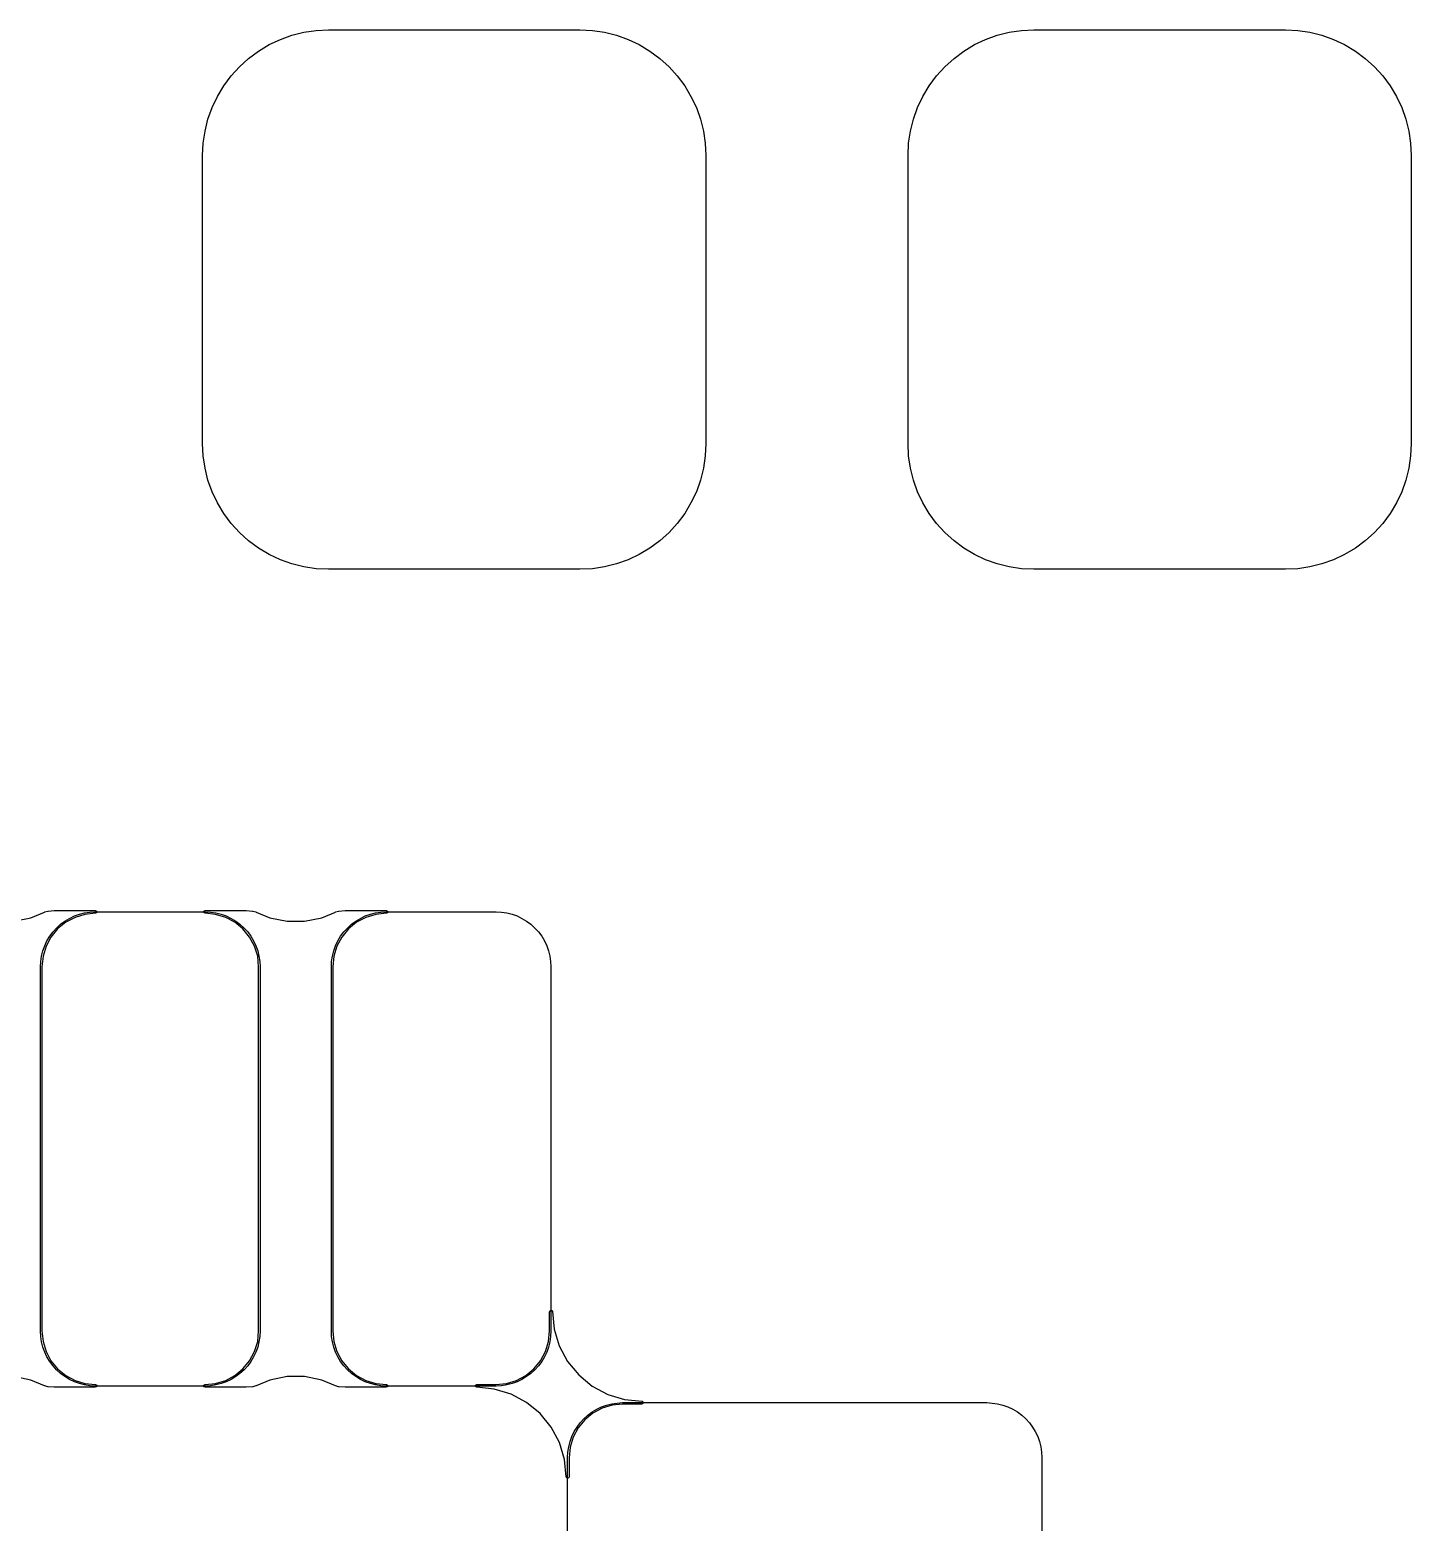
# Model space of a CAD drawing. Extents: x 0.49 to 2.43, y -7.79 to -4.97.
# Drawn here: x 1.5012 to 1.576, y -6.0308 to -5.95 of the extents above; entities that cross this region are included whole.
import ezdxf

# ---------------------------------------------------------------- set-up
doc = ezdxf.new("R2010")
doc.units = 0
doc.header["$MEASUREMENT"] = 0
doc.layers.add('BLACK', color=7, linetype='CONTINUOUS')

msp = doc.modelspace()

# ---------------------------------------------------------------- linework, layer by layer
at = {"layer": 'BLACK', "linetype": 'CONTINUOUS'}
for p, q in [((1.51542, -5.95025), (1.51607, -5.95009)), ((1.51607, -5.95009), (1.51673, -5.94999)), ((1.51673, -5.94999), (1.5174, -5.94996)), ((1.5174, -5.94996), (1.53102, -5.94996)), ((1.53102, -5.94996), (1.53169, -5.94999)), ((1.53169, -5.94999), (1.53235, -5.95009)), ((1.53235, -5.95009), (1.533, -5.95025)), ((1.55361, -5.95025), (1.55426, -5.95009)), ((1.55426, -5.95009), (1.55492, -5.94999)), ((1.55492, -5.94999), (1.55559, -5.94996)), ((1.55559, -5.94996), (1.56921, -5.94996)), ((1.56921, -5.94996), (1.56988, -5.94999)), ((1.56988, -5.94999), (1.57054, -5.95009)), ((1.57054, -5.95009), (1.57119, -5.95025)), ((1.51362, -5.95111), (1.51419, -5.95076)), ((1.51419, -5.95076), (1.5148, -5.95048)), ((1.5148, -5.95048), (1.51542, -5.95025)), ((1.533, -5.95025), (1.53363, -5.95048)), ((1.53363, -5.95048), (1.53423, -5.95076)), ((1.53423, -5.95076), (1.53481, -5.95111)), ((1.55181, -5.95111), (1.55238, -5.95076)), ((1.55238, -5.95076), (1.55298, -5.95048)), ((1.55298, -5.95048), (1.55361, -5.95025)), ((1.57119, -5.95025), (1.57182, -5.95048)), ((1.57182, -5.95048), (1.57242, -5.95076)), ((1.57242, -5.95076), (1.573, -5.95111)), ((1.51259, -5.95196), (1.51308, -5.95151)), ((1.51308, -5.95151), (1.51362, -5.95111)), ((1.53481, -5.95111), (1.53534, -5.95151)), ((1.53534, -5.95151), (1.53584, -5.95196)), ((1.55077, -5.95196), (1.55127, -5.95151)), ((1.55127, -5.95151), (1.55181, -5.95111)), ((1.573, -5.95111), (1.57353, -5.95151)), ((1.57353, -5.95151), (1.57403, -5.95196)), ((1.51174, -5.95299), (1.51214, -5.95245)), ((1.51214, -5.95245), (1.51259, -5.95196)), ((1.53584, -5.95196), (1.53629, -5.95245)), ((1.53629, -5.95245), (1.53669, -5.95299)), ((1.54993, -5.95299), (1.55033, -5.95245)), ((1.55033, -5.95245), (1.55077, -5.95196)), ((1.57403, -5.95196), (1.57448, -5.95245)), ((1.57448, -5.95245), (1.57488, -5.95299)), ((1.51139, -5.95356), (1.51174, -5.95299)), ((1.53669, -5.95299), (1.53703, -5.95356)), ((1.54958, -5.95356), (1.54993, -5.95299)), ((1.57488, -5.95299), (1.57522, -5.95356)), ((1.51111, -5.95417), (1.51139, -5.95356)), ((1.53703, -5.95356), (1.53732, -5.95417)), ((1.5493, -5.95417), (1.54958, -5.95356)), ((1.57522, -5.95356), (1.57551, -5.95417)), ((1.51072, -5.95544), (1.51088, -5.95479)), ((1.51088, -5.95479), (1.51111, -5.95417)), ((1.53732, -5.95417), (1.53754, -5.95479)), ((1.53754, -5.95479), (1.5377, -5.95544)), ((1.54891, -5.95544), (1.54907, -5.95479)), ((1.54907, -5.95479), (1.5493, -5.95417)), ((1.57551, -5.95417), (1.57573, -5.95479)), ((1.57573, -5.95479), (1.57589, -5.95544)), ((1.51062, -5.9561), (1.51072, -5.95544)), ((1.5377, -5.95544), (1.5378, -5.9561)), ((1.54881, -5.9561), (1.54891, -5.95544)), ((1.57589, -5.95544), (1.57599, -5.9561)), ((1.51059, -5.95677), (1.51062, -5.9561)), ((1.5378, -5.9561), (1.53783, -5.95677)), ((1.54878, -5.95677), (1.54881, -5.9561)), ((1.57599, -5.9561), (1.57602, -5.95677)), ((1.51059, -5.97236), (1.51059, -5.95677)), ((1.53783, -5.95677), (1.53783, -5.97236)), ((1.54878, -5.97236), (1.54878, -5.95677)), ((1.57602, -5.95677), (1.57602, -5.97236)), ((1.51062, -5.97303), (1.51059, -5.97236)), ((1.53783, -5.97236), (1.5378, -5.97303)), ((1.54881, -5.97303), (1.54878, -5.97236)), ((1.57602, -5.97236), (1.57599, -5.97303)), ((1.51072, -5.97369), (1.51062, -5.97303)), ((1.5378, -5.97303), (1.5377, -5.97369)), ((1.54891, -5.97369), (1.54881, -5.97303)), ((1.57599, -5.97303), (1.57589, -5.97369)), ((1.51088, -5.97434), (1.51072, -5.97369)), ((1.51111, -5.97497), (1.51088, -5.97434)), ((1.53754, -5.97434), (1.53732, -5.97497)), ((1.5377, -5.97369), (1.53754, -5.97434)), ((1.54907, -5.97434), (1.54891, -5.97369)), ((1.5493, -5.97497), (1.54907, -5.97434)), ((1.57573, -5.97434), (1.57551, -5.97497)), ((1.57589, -5.97369), (1.57573, -5.97434)), ((1.51139, -5.97557), (1.51111, -5.97497)), ((1.53732, -5.97497), (1.53703, -5.97557)), ((1.54958, -5.97557), (1.5493, -5.97497)), ((1.57551, -5.97497), (1.57522, -5.97557)), ((1.51174, -5.97615), (1.51139, -5.97557)), ((1.53703, -5.97557), (1.53669, -5.97615)), ((1.54993, -5.97615), (1.54958, -5.97557)), ((1.57522, -5.97557), (1.57488, -5.97615)), ((1.51214, -5.97668), (1.51174, -5.97615)), ((1.51259, -5.97718), (1.51214, -5.97668)), ((1.53629, -5.97668), (1.53584, -5.97718)), ((1.53669, -5.97615), (1.53629, -5.97668)), ((1.55033, -5.97668), (1.54993, -5.97615)), ((1.55077, -5.97718), (1.55033, -5.97668)), ((1.57448, -5.97668), (1.57403, -5.97718)), ((1.57488, -5.97615), (1.57448, -5.97668)), ((1.51308, -5.97763), (1.51259, -5.97718)), ((1.53584, -5.97718), (1.53534, -5.97763)), ((1.55127, -5.97763), (1.55077, -5.97718)), ((1.57403, -5.97718), (1.57353, -5.97763)), ((1.51362, -5.97803), (1.51308, -5.97763)), ((1.51419, -5.97837), (1.51362, -5.97803)), ((1.5148, -5.97865), (1.51419, -5.97837)), ((1.53423, -5.97837), (1.53363, -5.97865)), ((1.53481, -5.97803), (1.53423, -5.97837)), ((1.53534, -5.97763), (1.53481, -5.97803)), ((1.55181, -5.97803), (1.55127, -5.97763)), ((1.55238, -5.97837), (1.55181, -5.97803)), ((1.55298, -5.97865), (1.55238, -5.97837)), ((1.57242, -5.97837), (1.57182, -5.97865)), ((1.573, -5.97803), (1.57242, -5.97837)), ((1.57353, -5.97763), (1.573, -5.97803)), ((1.51542, -5.97888), (1.5148, -5.97865)), ((1.51607, -5.97904), (1.51542, -5.97888)), ((1.51673, -5.97914), (1.51607, -5.97904)), ((1.5174, -5.97917), (1.51673, -5.97914)), ((1.53102, -5.97917), (1.5174, -5.97917)), ((1.53169, -5.97914), (1.53102, -5.97917)), ((1.53235, -5.97904), (1.53169, -5.97914)), ((1.533, -5.97888), (1.53235, -5.97904)), ((1.53363, -5.97865), (1.533, -5.97888)), ((1.55361, -5.97888), (1.55298, -5.97865)), ((1.55426, -5.97904), (1.55361, -5.97888)), ((1.55492, -5.97914), (1.55426, -5.97904)), ((1.55559, -5.97917), (1.55492, -5.97914)), ((1.56921, -5.97917), (1.55559, -5.97917)), ((1.56988, -5.97914), (1.56921, -5.97917)), ((1.57054, -5.97904), (1.56988, -5.97914)), ((1.57119, -5.97888), (1.57054, -5.97904)), ((1.57182, -5.97865), (1.57119, -5.97888)), ((1.50129, -5.99804), (1.50203, -5.99773)), ((1.50203, -5.99773), (1.50204, -5.99772)), ((1.50204, -5.99772), (1.5022, -5.99767)), ((1.5022, -5.99767), (1.50222, -5.99767)), ((1.50222, -5.99767), (1.50256, -5.99764)), ((1.50256, -5.99764), (1.50256, -5.99764)), ((1.50256, -5.99764), (1.50478, -5.99764)), ((1.50392, -5.99784), (1.5042, -5.99777)), ((1.5042, -5.99777), (1.50449, -5.99773)), ((1.50449, -5.99773), (1.50478, -5.99772)), ((1.50478, -5.99764), (1.50485, -5.99768)), ((1.50478, -5.99772), (1.51073, -5.99772)), ((1.50485, -5.99776), (1.50479, -5.99779)), ((1.50485, -5.99768), (1.50485, -5.99776)), ((1.51066, -5.99767), (1.51073, -5.99764)), ((1.51066, -5.99775), (1.51066, -5.99767)), ((1.51072, -5.99779), (1.51066, -5.99775)), ((1.51073, -5.99764), (1.51295, -5.99764)), ((1.51073, -5.99772), (1.51102, -5.99773)), ((1.51102, -5.99773), (1.51131, -5.99777)), ((1.51131, -5.99777), (1.51159, -5.99784)), ((1.51295, -5.99764), (1.51329, -5.99767)), ((1.51295, -5.99764), (1.51295, -5.99764)), ((1.51329, -5.99767), (1.51331, -5.99767)), ((1.51331, -5.99767), (1.51347, -5.99772)), ((1.51347, -5.99772), (1.51348, -5.99773)), ((1.51348, -5.99773), (1.51422, -5.99804)), ((1.51704, -5.99804), (1.51778, -5.99773)), ((1.51778, -5.99773), (1.51779, -5.99772)), ((1.51779, -5.99772), (1.51795, -5.99767)), ((1.51795, -5.99767), (1.51797, -5.99767)), ((1.51797, -5.99767), (1.51831, -5.99764)), ((1.51831, -5.99764), (1.51831, -5.99764)), ((1.51831, -5.99764), (1.52053, -5.99764)), ((1.51967, -5.99784), (1.51995, -5.99777)), ((1.51995, -5.99777), (1.52024, -5.99773)), ((1.52024, -5.99773), (1.52053, -5.99772)), ((1.52053, -5.99764), (1.5206, -5.99768)), ((1.52053, -5.99772), (1.52648, -5.99772)), ((1.5206, -5.99776), (1.52054, -5.99779)), ((1.5206, -5.99768), (1.5206, -5.99776)), ((1.52648, -5.99772), (1.52677, -5.99773)), ((1.52677, -5.99773), (1.52706, -5.99777)), ((1.52706, -5.99777), (1.52734, -5.99784)), ((1.50036, -5.99822), (1.50129, -5.99804)), ((1.50249, -5.9988), (1.50268, -5.99859)), ((1.50268, -5.99859), (1.5029, -5.99839)), ((1.50318, -5.99828), (1.50274, -5.99864)), ((1.5029, -5.99839), (1.50313, -5.99822)), ((1.50313, -5.99822), (1.50338, -5.99807)), ((1.50368, -5.99802), (1.50318, -5.99828)), ((1.50338, -5.99807), (1.50365, -5.99794)), ((1.50365, -5.99794), (1.50392, -5.99784)), ((1.50422, -5.99785), (1.50368, -5.99802)), ((1.50479, -5.99779), (1.50422, -5.99785)), ((1.51129, -5.99785), (1.51072, -5.99779)), ((1.51184, -5.99802), (1.51129, -5.99785)), ((1.51159, -5.99784), (1.51187, -5.99794)), ((1.51234, -5.99828), (1.51184, -5.99802)), ((1.51187, -5.99794), (1.51213, -5.99807)), ((1.51213, -5.99807), (1.51238, -5.99822)), ((1.51277, -5.99864), (1.51234, -5.99828)), ((1.51238, -5.99822), (1.51261, -5.99839)), ((1.51261, -5.99839), (1.51283, -5.99859)), ((1.51283, -5.99859), (1.51303, -5.9988)), ((1.51422, -5.99804), (1.51516, -5.99822)), ((1.51516, -5.99822), (1.5161, -5.99822)), ((1.5161, -5.99822), (1.51704, -5.99804)), ((1.51823, -5.9988), (1.51843, -5.99859)), ((1.51843, -5.99859), (1.51865, -5.99839)), ((1.51892, -5.99828), (1.51849, -5.99864)), ((1.51865, -5.99839), (1.51888, -5.99822)), ((1.51888, -5.99822), (1.51913, -5.99807)), ((1.51942, -5.99802), (1.51892, -5.99828)), ((1.51913, -5.99807), (1.51939, -5.99794)), ((1.51939, -5.99794), (1.51967, -5.99784)), ((1.51997, -5.99785), (1.51942, -5.99802)), ((1.52054, -5.99779), (1.51997, -5.99785)), ((1.52734, -5.99784), (1.52761, -5.99794)), ((1.52761, -5.99794), (1.52788, -5.99807)), ((1.52788, -5.99807), (1.52813, -5.99822)), ((1.52813, -5.99822), (1.52836, -5.99839)), ((1.52836, -5.99839), (1.52858, -5.99859)), ((1.52858, -5.99859), (1.52877, -5.9988)), ((1.50204, -5.99955), (1.50216, -5.99929)), ((1.50238, -5.99908), (1.50211, -5.99958)), ((1.50216, -5.99929), (1.50231, -5.99904)), ((1.50231, -5.99904), (1.50249, -5.9988)), ((1.50274, -5.99864), (1.50238, -5.99908)), ((1.51313, -5.99908), (1.51277, -5.99864)), ((1.51303, -5.9988), (1.5132, -5.99904)), ((1.5134, -5.99958), (1.51313, -5.99908)), ((1.5132, -5.99904), (1.51335, -5.99929)), ((1.51335, -5.99929), (1.51347, -5.99955)), ((1.51779, -5.99955), (1.51791, -5.99929)), ((1.51813, -5.99908), (1.51786, -5.99958)), ((1.51791, -5.99929), (1.51806, -5.99904)), ((1.51806, -5.99904), (1.51823, -5.9988)), ((1.51849, -5.99864), (1.51813, -5.99908)), ((1.52877, -5.9988), (1.52895, -5.99904)), ((1.52895, -5.99904), (1.5291, -5.99929)), ((1.5291, -5.99929), (1.52922, -5.99955)), ((1.50183, -6.0004), (1.50187, -6.00011)), ((1.50187, -6.00011), (1.50194, -5.99983)), ((1.50195, -6.00012), (1.50189, -6.00069)), ((1.50194, -5.99983), (1.50204, -5.99955)), ((1.50211, -5.99958), (1.50195, -6.00012)), ((1.51357, -6.00012), (1.5134, -5.99958)), ((1.51347, -5.99955), (1.51357, -5.99983)), ((1.51357, -5.99983), (1.51364, -6.00011)), ((1.51362, -6.00069), (1.51357, -6.00012)), ((1.51364, -6.00011), (1.51369, -6.0004)), ((1.51757, -6.0004), (1.51762, -6.00011)), ((1.51762, -6.00011), (1.51769, -5.99983)), ((1.51769, -6.00012), (1.51764, -6.00069)), ((1.51769, -5.99983), (1.51779, -5.99955)), ((1.51786, -5.99958), (1.51769, -6.00012)), ((1.52922, -5.99955), (1.52932, -5.99983)), ((1.52932, -5.99983), (1.52939, -6.00011)), ((1.52939, -6.00011), (1.52943, -6.0004)), ((1.50181, -6.00069), (1.50183, -6.0004)), ((1.50181, -6.02041), (1.50181, -6.00069)), ((1.50189, -6.00069), (1.50189, -6.02041)), ((1.51362, -6.02041), (1.51362, -6.00069)), ((1.51369, -6.0004), (1.5137, -6.00069)), ((1.5137, -6.00069), (1.5137, -6.02041)), ((1.51756, -6.00069), (1.51757, -6.0004)), ((1.51756, -6.02041), (1.51756, -6.00069)), ((1.51764, -6.00069), (1.51764, -6.02041)), ((1.52943, -6.0004), (1.52945, -6.00069)), ((1.52945, -6.00069), (1.52945, -6.02041)), ((1.52937, -6.01937), (1.52941, -6.0193)), ((1.52937, -6.02041), (1.52937, -6.01937)), ((1.52941, -6.0193), (1.52949, -6.0193)), ((1.52949, -6.0193), (1.52953, -6.01936)), ((1.52953, -6.01936), (1.52962, -6.02031)), ((1.52962, -6.02031), (1.5299, -6.02122)), ((1.50183, -6.0207), (1.50181, -6.02041)), ((1.50187, -6.02099), (1.50183, -6.0207)), ((1.50194, -6.02128), (1.50187, -6.02099)), ((1.50189, -6.02041), (1.50195, -6.02098)), ((1.50195, -6.02098), (1.50211, -6.02152)), ((1.5134, -6.02152), (1.51357, -6.02098)), ((1.51357, -6.02098), (1.51362, -6.02041)), ((1.51364, -6.02099), (1.51357, -6.02128)), ((1.51369, -6.0207), (1.51364, -6.02099)), ((1.5137, -6.02041), (1.51369, -6.0207)), ((1.51757, -6.0207), (1.51756, -6.02041)), ((1.51762, -6.02099), (1.51757, -6.0207)), ((1.51769, -6.02128), (1.51762, -6.02099)), ((1.51764, -6.02041), (1.51769, -6.02098)), ((1.51769, -6.02098), (1.51786, -6.02152)), ((1.52915, -6.02152), (1.52931, -6.02098)), ((1.52931, -6.02098), (1.52937, -6.02041)), ((1.52939, -6.02099), (1.52932, -6.02128)), ((1.52943, -6.0207), (1.52939, -6.02099)), ((1.52945, -6.02041), (1.52943, -6.0207)), ((1.50204, -6.02155), (1.50194, -6.02128)), ((1.50216, -6.02181), (1.50204, -6.02155)), ((1.50211, -6.02152), (1.50238, -6.02202)), ((1.50231, -6.02206), (1.50216, -6.02181)), ((1.50238, -6.02202), (1.50274, -6.02246)), ((1.51277, -6.02246), (1.51313, -6.02202)), ((1.51313, -6.02202), (1.5134, -6.02152)), ((1.51335, -6.02181), (1.5132, -6.02206)), ((1.51347, -6.02155), (1.51335, -6.02181)), ((1.51357, -6.02128), (1.51347, -6.02155)), ((1.51779, -6.02155), (1.51769, -6.02128)), ((1.51791, -6.02181), (1.51779, -6.02155)), ((1.51786, -6.02152), (1.51813, -6.02202)), ((1.51806, -6.02206), (1.51791, -6.02181)), ((1.51813, -6.02202), (1.51849, -6.02246)), ((1.52852, -6.02246), (1.52888, -6.02202)), ((1.52888, -6.02202), (1.52915, -6.02152)), ((1.5291, -6.02181), (1.52895, -6.02206)), ((1.52922, -6.02155), (1.5291, -6.02181)), ((1.52932, -6.02128), (1.52922, -6.02155)), ((1.5299, -6.02122), (1.53034, -6.02206)), ((1.50249, -6.0223), (1.50231, -6.02206)), ((1.50268, -6.02252), (1.50249, -6.0223)), ((1.5029, -6.02271), (1.50268, -6.02252)), ((1.50274, -6.02246), (1.50318, -6.02282)), ((1.50313, -6.02288), (1.5029, -6.02271)), ((1.50318, -6.02282), (1.50368, -6.02309)), ((1.51184, -6.02309), (1.51234, -6.02282)), ((1.51234, -6.02282), (1.51277, -6.02246)), ((1.51261, -6.02271), (1.51238, -6.02288)), ((1.51283, -6.02252), (1.51261, -6.02271)), ((1.51303, -6.0223), (1.51283, -6.02252)), ((1.5132, -6.02206), (1.51303, -6.0223)), ((1.51823, -6.0223), (1.51806, -6.02206)), ((1.51843, -6.02252), (1.51823, -6.0223)), ((1.51865, -6.02271), (1.51843, -6.02252)), ((1.51849, -6.02246), (1.51892, -6.02282)), ((1.51888, -6.02288), (1.51865, -6.02271)), ((1.51892, -6.02282), (1.51942, -6.02309)), ((1.52758, -6.02309), (1.52808, -6.02282)), ((1.52808, -6.02282), (1.52852, -6.02246)), ((1.52836, -6.02271), (1.52813, -6.02288)), ((1.52858, -6.02252), (1.52836, -6.02271)), ((1.52877, -6.0223), (1.52858, -6.02252)), ((1.52895, -6.02206), (1.52877, -6.0223)), ((1.53034, -6.02206), (1.53095, -6.02279)), ((1.53095, -6.02279), (1.53168, -6.0234)), ((1.50129, -6.02307), (1.50036, -6.02288)), ((1.50203, -6.02338), (1.50129, -6.02307)), ((1.50204, -6.02338), (1.50203, -6.02338)), ((1.5022, -6.02343), (1.50204, -6.02338)), ((1.50222, -6.02343), (1.5022, -6.02343)), ((1.50256, -6.02346), (1.50222, -6.02343)), ((1.50478, -6.02346), (1.50256, -6.02346)), ((1.50256, -6.02346), (1.50256, -6.02346)), ((1.50338, -6.02303), (1.50313, -6.02288)), ((1.50365, -6.02316), (1.50338, -6.02303)), ((1.50392, -6.02326), (1.50365, -6.02316)), ((1.50368, -6.02309), (1.50422, -6.02325)), ((1.5042, -6.02333), (1.50392, -6.02326)), ((1.50449, -6.02337), (1.5042, -6.02333)), ((1.50422, -6.02325), (1.50479, -6.02331)), ((1.50478, -6.02339), (1.50449, -6.02337)), ((1.51073, -6.02339), (1.50478, -6.02339)), ((1.50485, -6.02343), (1.50478, -6.02346)), ((1.50479, -6.02331), (1.50486, -6.02335)), ((1.50486, -6.02335), (1.50485, -6.02343)), ((1.51066, -6.02335), (1.51072, -6.02331)), ((1.51066, -6.02343), (1.51066, -6.02335)), ((1.51073, -6.02346), (1.51066, -6.02343)), ((1.51072, -6.02331), (1.51129, -6.02325)), ((1.51102, -6.02337), (1.51073, -6.02339)), ((1.51295, -6.02346), (1.51073, -6.02346)), ((1.51131, -6.02333), (1.51102, -6.02337)), ((1.51129, -6.02325), (1.51184, -6.02309)), ((1.51159, -6.02326), (1.51131, -6.02333)), ((1.51187, -6.02316), (1.51159, -6.02326)), ((1.51213, -6.02303), (1.51187, -6.02316)), ((1.51238, -6.02288), (1.51213, -6.02303)), ((1.51329, -6.02343), (1.51295, -6.02346)), ((1.51295, -6.02346), (1.51295, -6.02346)), ((1.51331, -6.02343), (1.51329, -6.02343)), ((1.51347, -6.02338), (1.51331, -6.02343)), ((1.51348, -6.02338), (1.51347, -6.02338)), ((1.51422, -6.02307), (1.51348, -6.02338)), ((1.51516, -6.02288), (1.51422, -6.02307)), ((1.5161, -6.02288), (1.51516, -6.02288)), ((1.51704, -6.02307), (1.5161, -6.02288)), ((1.51778, -6.02338), (1.51704, -6.02307)), ((1.51779, -6.02338), (1.51778, -6.02338)), ((1.51795, -6.02343), (1.51779, -6.02338)), ((1.51797, -6.02343), (1.51795, -6.02343)), ((1.51831, -6.02346), (1.51797, -6.02343)), ((1.52053, -6.02346), (1.51831, -6.02346)), ((1.51831, -6.02346), (1.51831, -6.02346)), ((1.51913, -6.02303), (1.51888, -6.02288)), ((1.51939, -6.02316), (1.51913, -6.02303)), ((1.51967, -6.02326), (1.51939, -6.02316)), ((1.51942, -6.02309), (1.51997, -6.02325)), ((1.51995, -6.02333), (1.51967, -6.02326)), ((1.52024, -6.02337), (1.51995, -6.02333)), ((1.51997, -6.02325), (1.52054, -6.02331)), ((1.52053, -6.02339), (1.52024, -6.02337)), ((1.52648, -6.02339), (1.52053, -6.02339)), ((1.5206, -6.02343), (1.52053, -6.02346)), ((1.52054, -6.02331), (1.5206, -6.02335)), ((1.5206, -6.02335), (1.5206, -6.02343)), ((1.52536, -6.02342), (1.52537, -6.02334)), ((1.52543, -6.02346), (1.52536, -6.02342)), ((1.52537, -6.02334), (1.52543, -6.02331)), ((1.52543, -6.02331), (1.52647, -6.02331)), ((1.52638, -6.02356), (1.52543, -6.02346)), ((1.52729, -6.02383), (1.52638, -6.02356)), ((1.52647, -6.02331), (1.52704, -6.02325)), ((1.52677, -6.02337), (1.52648, -6.02339)), ((1.52706, -6.02333), (1.52677, -6.02337)), ((1.52704, -6.02325), (1.52758, -6.02309)), ((1.52734, -6.02326), (1.52706, -6.02333)), ((1.52761, -6.02316), (1.52734, -6.02326)), ((1.52788, -6.02303), (1.52761, -6.02316)), ((1.52813, -6.02288), (1.52788, -6.02303)), ((1.53168, -6.0234), (1.53252, -6.02384)), ((1.52812, -6.02428), (1.52729, -6.02383)), ((1.52886, -6.02488), (1.52812, -6.02428)), ((1.53219, -6.02452), (1.53246, -6.02442)), ((1.53276, -6.02443), (1.53222, -6.02459)), ((1.53246, -6.02442), (1.53275, -6.02435)), ((1.53252, -6.02384), (1.53343, -6.02412)), ((1.53275, -6.02435), (1.53304, -6.02431)), ((1.53333, -6.02437), (1.53276, -6.02443)), ((1.53304, -6.02431), (1.53333, -6.02429)), ((1.53333, -6.02429), (1.55305, -6.02429)), ((1.53437, -6.02437), (1.53333, -6.02437)), ((1.53343, -6.02412), (1.53438, -6.02421)), ((1.53443, -6.02434), (1.53437, -6.02437)), ((1.53438, -6.02421), (1.53444, -6.02426)), ((1.53444, -6.02426), (1.53443, -6.02434)), ((1.55305, -6.02429), (1.55334, -6.02431)), ((1.55334, -6.02431), (1.55363, -6.02435)), ((1.55363, -6.02435), (1.55391, -6.02442)), ((1.55391, -6.02442), (1.55419, -6.02452)), ((1.52946, -6.02562), (1.52886, -6.02488)), ((1.53128, -6.02522), (1.53092, -6.02566)), ((1.53103, -6.02538), (1.53122, -6.02516)), ((1.53122, -6.02516), (1.53144, -6.02497)), ((1.53172, -6.02486), (1.53128, -6.02522)), ((1.53144, -6.02497), (1.53168, -6.02479)), ((1.53168, -6.02479), (1.53193, -6.02464)), ((1.53222, -6.02459), (1.53172, -6.02486)), ((1.53193, -6.02464), (1.53219, -6.02452)), ((1.55419, -6.02452), (1.55445, -6.02464)), ((1.55445, -6.02464), (1.5547, -6.02479)), ((1.5547, -6.02479), (1.55494, -6.02497)), ((1.55494, -6.02497), (1.55515, -6.02516)), ((1.55515, -6.02516), (1.55535, -6.02538)), ((1.52991, -6.02645), (1.52946, -6.02562)), ((1.53058, -6.02613), (1.53071, -6.02586)), ((1.53092, -6.02566), (1.53065, -6.02616)), ((1.53071, -6.02586), (1.53086, -6.02561)), ((1.53086, -6.02561), (1.53103, -6.02538)), ((1.55535, -6.02538), (1.55552, -6.02561)), ((1.55552, -6.02561), (1.55567, -6.02586)), ((1.55567, -6.02586), (1.5558, -6.02613)), ((1.53018, -6.02736), (1.52991, -6.02645)), ((1.53037, -6.02697), (1.53041, -6.02668)), ((1.53041, -6.02668), (1.53048, -6.0264)), ((1.53049, -6.0267), (1.53043, -6.02727)), ((1.53048, -6.0264), (1.53058, -6.02613)), ((1.53065, -6.02616), (1.53049, -6.0267)), ((1.5558, -6.02613), (1.5559, -6.0264)), ((1.5559, -6.0264), (1.55597, -6.02668)), ((1.55597, -6.02668), (1.55601, -6.02697)), ((1.53028, -6.02831), (1.53018, -6.02736)), ((1.53035, -6.02726), (1.53037, -6.02697)), ((1.53035, -6.03321), (1.53035, -6.02726)), ((1.53043, -6.02727), (1.53043, -6.02831)), ((1.55601, -6.02697), (1.55602, -6.02726)), ((1.55602, -6.02726), (1.55602, -6.03321)), ((1.53031, -6.02838), (1.53028, -6.02831)), ((1.53039, -6.02838), (1.53031, -6.02838)), ((1.53043, -6.02831), (1.53039, -6.02838))]:
    msp.add_line(p, q, dxfattribs=at)

doc.saveas('drawing.dxf')
